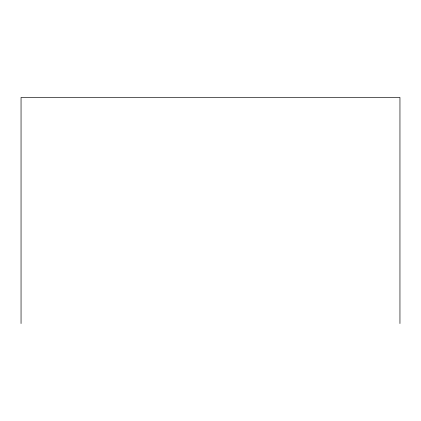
<?xml version="1.0" encoding="UTF-8"?>
<svg xmlns="http://www.w3.org/2000/svg" width="421" height="421" viewBox="0 0 421 421"><rect width="100%" height="100%" fill="white"/><g stroke="black" fill="none" stroke-linecap="round" stroke-linejoin="round"><path stroke-width="0.63" d="M399.95 323.554L399.95 97.446L21.05 97.446L21.05 323.554"/></g></svg>
